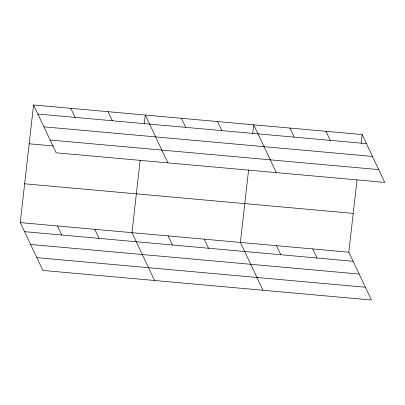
<?xml version="1.0" encoding="UTF-8"?>
<svg xmlns="http://www.w3.org/2000/svg" width="405" height="405" viewBox="0 0 405 405"><rect width="100%" height="100%" fill="white"/><g stroke="black" fill="none" stroke-linecap="round" stroke-linejoin="round"><path stroke-width="0.61" d="M357.038 179.638L348.821 252.194L371.425 300.019L42.859 270.429L20.25 222.603L33.574 104.981L362.141 134.571L384.75 182.397L56.179 152.806L33.574 104.981M140.181 160.107L131.964 232.662L154.573 280.488M144.291 123.808L145.289 115.04L167.893 162.866M248.609 169.872L240.393 242.428L262.997 290.253M252.72 133.569L253.712 124.806L276.321 172.631M361.149 143.335L362.141 134.571M37.857 114.048L366.429 143.638M43.902 126.836L372.473 156.426M50.134 140.014L378.705 169.604M29.175 143.795L53.379 145.977M24.644 183.789L353.216 213.379M20.25 222.603L348.821 252.194M24.538 231.67L353.104 261.26M30.583 244.463L359.154 274.053M36.809 257.641L365.381 287.231M326 131.316L330.288 140.383M289.858 128.061L294.141 137.128M312.68 248.938L316.963 258.005M276.534 245.683L280.822 254.75M217.571 121.551L221.859 130.618M181.43 118.295L185.713 127.362M204.252 239.173L208.535 248.24M168.105 235.918L172.393 244.984M108.049 111.689L112.332 120.756M70.809 108.332L75.097 117.399M94.724 229.311L99.012 238.378M57.49 225.96L61.773 235.027"/></g></svg>
